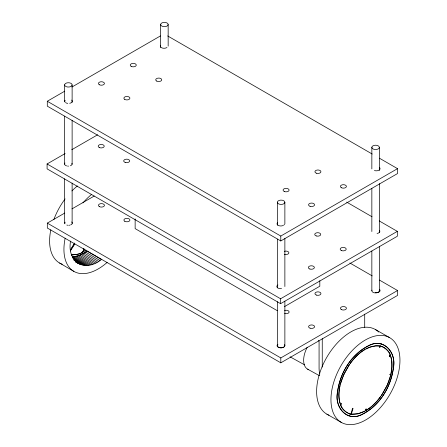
<?xml version="1.0" encoding="UTF-8"?>
<svg xmlns="http://www.w3.org/2000/svg" width="447" height="447" viewBox="0 0 447 447"><rect width="100%" height="100%" fill="white"/><g stroke="black" fill="none" stroke-linecap="round" stroke-linejoin="round"><path stroke-width="0.67" d="M84.008 248.873C83.885 254.55 75.504 254.499 71.296 254.946C75.498 254.499 84.265 254.656 83.522 248.465M70.565 241.084C66.692 261.813 85.031 273.067 101.435 259.506L87.109 251.13L79.309 255.444L72.744 256.964L87.07 265.339M83.533 251.588L83.863 248.828M340.413 384.202L343.57 375.033L349.414 364.618M390.488 375.815L387.325 384.984L381.487 395.405M352.527 408.228L350.968 414.291L357.93 413.861L364.936 411.084M353.069 408.396L351.247 414.33L350.705 414.045L348.878 415.811M340.066 385.582C338.787 391.404 338.318 397.634 340.094 403.406M380.185 345.995C396.21 350.895 393.03 372.664 387.51 384.565C380.911 398.819 368.194 415.537 350.705 414.045L351.107 414.308C336.245 410.212 337.334 390.527 341.972 379.034C348.101 363.338 361.344 344.631 380.196 345.972L379.503 347.19M379.693 347.23L380.324 346.012M379.928 347.302L380.464 346.034L375.586 345.738L370.267 346.945L365.964 348.934M70.531 250.298L74.766 243.179M70.576 249.616L74.554 243.118M70.302 250.99L74.778 244.084M350.292 363.394C354.231 357.924 359.092 353.018 364.886 349.532M380.609 396.623L376.888 401.305L371.664 406.44L366.009 410.491L365.786 409.122M341.251 403.339C339.094 406.742 344.581 411.117 347.341 412.81M340.569 404.853L341.441 403.797M390.332 355.169L389.253 356.036M389.354 356.214L390.393 355.304M389.443 356.494C392.779 353.957 384.325 346.665 381.436 346.341M87.109 251.13C82.879 254.142 77.985 256.561 72.744 256.964M84.612 250.946L85.997 250.091L83.058 251.873M379.425 158.204L397.528 168.653L397.528 173.553L280.783 240.955L47.293 106.157L47.293 101.251L64.748 91.177M71.967 87.009L160.428 35.933M379.229 220.919L397.327 231.367L397.327 236.267L280.582 303.669L47.091 168.865L47.091 163.965L65.145 153.544M71.766 149.723L97.642 134.782M379.447 280.073L397.545 290.522L397.545 295.422L280.805 362.824L47.315 228.02L47.315 223.12L64.765 213.046M71.989 208.878L94.25 196.021M47.293 101.251L280.783 236.055L397.528 168.653M47.091 163.965L280.582 298.769L397.327 231.367M284.532 306.586L319.812 286.22L319.812 280.677M47.315 223.12L280.805 357.924L397.545 290.522M389.466 374.698L390.834 374.441L391.902 367.328L391.756 360.969L390.807 356.611M349.861 413.805L347.978 413.129M290.081 356.84L304.496 364.797M307.592 369.144L319.583 375.765M375.368 329.512L389.695 337.681A48.779 28.34 -60.3 0 1 374.58 413.458A48.779 28.34 -60.3 0 1 332.076 388.89A48.779 28.34 -60.3 0 1 389.695 337.681M380.458 343.492L381.654 344.173M326.88 414.173L341.206 422.337M167.659 35.939L372.189 154.025M346.648 202.105L371.988 216.739M349.884 263.004L372.206 275.894M277.358 310.726L135.139 228.618L135.139 218.924M85.645 252.136L99.972 260.517M84.176 253.03L98.502 261.406M82.701 253.868L97.033 262.244M81.237 254.583L95.563 262.959M79.778 255.237L94.105 263.613M78.331 255.762L92.658 264.138M76.895 256.226L91.227 264.602M75.487 256.556L89.819 264.937M74.096 256.829L88.422 265.205M72.598 257.735L85.735 265.412M73.101 258.718L84.444 265.35M74.23 259.992L83.181 265.227M73.705 259.919L74.895 260.618M74.213 260.428L81.974 264.965M75.426 261.501L80.795 264.646M75.509 261.746L79.683 264.188M75.621 261.931L78.605 263.674M59.563 263.009L73.889 271.385M366.322 408.854L366.49 410.223M365.869 409.117L366.009 410.491M379.352 147.432A3.755 2.168 0 0 1 373.642 149.225A3.755 2.168 0 0 1 373.809 145.471A3.755 2.168 0 0 1 379.352 147.432L379.352 170.402M379.352 183.628L379.352 232.351M379.352 246.269L379.352 290.818M371.848 147.32L371.848 168.899M371.848 188.388L371.848 231.54M371.848 251.03L371.848 290.706M364.707 314.135L364.707 327.327M322.253 338.642L322.253 367.116M284.873 202.329A3.755 2.168 0 0 1 279.163 204.117A3.755 2.168 0 0 1 279.33 200.368A3.755 2.168 0 0 1 284.873 202.329L284.873 223.902M284.873 238.519L284.873 286.549M284.873 301.166L284.873 345.71M280.783 236.055L280.783 240.955M280.805 357.924L280.805 362.824M280.582 298.769L280.582 303.669M277.375 202.212L277.375 225.182M277.375 239.106L277.375 287.829M277.358 301.725L277.375 345.598M168.161 24.574A3.755 2.168 0 0 1 162.451 26.362A3.755 2.168 0 0 1 162.619 22.613A3.755 2.168 0 0 1 168.161 24.574L168.161 46.147M160.657 24.456L160.657 47.427M72.123 84.947A3.755 2.168 0 0 1 66.413 86.735A3.755 2.168 0 0 1 66.581 82.986A3.755 2.168 0 0 1 72.123 84.947L72.123 102.346M72.123 120.444L72.123 164.295M72.123 183.086L72.123 223.455M64.619 84.829L64.619 101.536M64.619 116.153L64.619 164.183M64.619 178.794L64.619 223.344M71.66 100.067A3.755 2.168 0 0 1 69.693 103.307M67.754 103.374A3.755 2.168 0 0 1 66.022 102.866M65.379 102.441A3.755 2.168 0 0 1 65.173 100.279M379.548 167.569A3.755 2.168 0 0 1 378.955 170.184A3.755 2.168 0 0 1 374.424 170.53M284.409 224.36A3.755 2.168 0 0 1 284.035 224.886M283.437 225.333A3.755 2.168 0 0 1 278.498 225.517A3.755 2.168 0 0 1 277.531 222.718M166.971 47.46A3.755 2.168 0 0 1 162.099 47.958A3.755 2.168 0 0 1 160.602 45.236M284.387 251.315A3 1.732 0 0 1 288.891 252.812A3 1.732 0 0 1 284.387 254.315M71.883 163.289A3.755 2.168 0 0 1 70.375 165.776M68.531 166.128A3.755 2.168 0 0 1 67.553 166.088M66.631 165.898A3.755 2.168 0 0 1 64.971 162.987M379.352 230.283A3.755 2.168 0 0 1 377.072 233.457M281.554 288.606A3.755 2.168 0 0 1 277.336 287.6A3.755 2.168 0 0 1 277.928 284.979M284.61 310.469A3 1.732 0 0 1 289.114 311.967A3 1.732 0 0 1 284.61 313.47M71.682 221.935A3.755 2.168 0 0 1 70.598 224.936M69.715 225.176A3.755 2.168 0 0 1 68.749 225.282M67.776 225.243A3.755 2.168 0 0 1 66.849 225.053M64.977 223.796A3.755 2.168 0 0 1 65.189 222.142M379.57 289.438A3.755 2.168 0 0 1 379.296 291.841A3.755 2.168 0 0 1 375.351 292.617M284.426 346.229A3.755 2.168 0 0 1 284.052 346.755M283.454 347.202A3.755 2.168 0 0 1 278.52 347.386A3.755 2.168 0 0 1 277.553 344.587M379.246 290.254A3.755 2.168 0 0 1 375.502 292.925A3.755 2.168 0 0 1 372.005 290.148M284.421 344.62A3.755 2.168 0 0 1 281.023 347.822A3.755 2.168 0 0 1 277.922 344.525M107.151 262.411A48.779 27.982 -59.7 0 1 65.161 238.201M82.952 202.904A48.779 27.982 -59.7 0 1 91.708 194.333M62.228 264.238A48.779 27.982 -59.7 0 1 50.835 229.819M53.886 219.421A48.779 27.982 -59.7 0 1 65.106 198.909M71.928 190.93A48.779 27.982 -59.7 0 1 77.381 185.958M308.642 369.63A19.512 11.007 -61.1 0 1 307.262 347.213M329.02 415.213A48.779 28.34 -60.3 0 1 326.584 357.656A48.779 28.34 -60.3 0 1 377.335 330.847M377.799 331.227A48.779 28.34 -60.3 0 1 378.687 332.037M319.795 373.983A30.016 17.332 -60 0 1 319.074 368.054L319.074 341.704A1.503 0.866 60 0 0 318.543 340.34M337.396 393.656C334.563 408.882 348.962 422.767 363.433 413.754C380.565 404.457 391.701 385.56 393.505 366.361C396.338 351.135 381.939 337.25 367.468 346.263C350.336 355.566 339.2 374.463 337.396 393.656M337.614 391.214C334.144 405.569 345.777 422.571 361.439 414.643C379.123 406.44 390.505 387.689 393.287 368.803C396.757 354.449 385.124 337.451 369.462 345.375C351.778 353.577 340.396 372.329 337.614 391.214M316.426 173.218A3 1.732 0 0 0 320.929 171.715A3 1.732 0 0 0 316.426 170.218A3 1.732 0 0 0 316.426 173.218M284.588 191.601A3 1.732 0 0 0 289.092 190.098A3 1.732 0 0 0 284.588 188.6A3 1.732 0 0 0 284.588 191.601M310.062 206.307A3 1.732 0 0 0 314.565 204.804A3 1.732 0 0 0 310.062 203.307A3 1.732 0 0 0 310.062 206.307M341.502 187.768A3 1.732 0 0 0 346.364 186.701A3 1.732 0 0 0 342.335 184.801A3 1.732 0 0 0 341.502 187.768M99.446 84.785A3 1.732 0 0 0 104.363 83.818A3 1.732 0 0 0 100.452 81.84A3 1.732 0 0 0 99.446 84.785M131.139 66.324A3 1.732 0 0 0 136.162 65.547A3 1.732 0 0 0 132.485 63.424A3 1.732 0 0 0 131.139 66.324M156.606 81.03A3 1.732 0 0 0 161.63 80.253A3 1.732 0 0 0 157.953 78.13A3 1.732 0 0 0 156.606 81.03M124.769 99.413A3 1.732 0 0 0 129.792 98.636A3 1.732 0 0 0 126.115 96.513A3 1.732 0 0 0 124.769 99.413M316.23 235.932A3 1.732 0 0 0 320.728 234.429A3 1.732 0 0 0 316.23 232.932A3 1.732 0 0 0 316.23 235.932M309.86 269.021A3 1.732 0 0 0 314.364 267.518A3 1.732 0 0 0 309.86 266.015A3 1.732 0 0 0 309.86 269.021M341.301 250.482A3 1.732 0 0 0 346.162 249.415A3 1.732 0 0 0 342.134 247.515A3 1.732 0 0 0 341.301 250.482M99.245 147.499A3 1.732 0 0 0 104.168 146.532A3 1.732 0 0 0 100.251 144.554A3 1.732 0 0 0 99.245 147.499M125.194 162.401A3 1.732 0 0 0 129.691 160.903A3 1.732 0 0 0 125.194 159.4A3 1.732 0 0 0 125.194 162.401M316.448 295.087A3 1.732 0 0 0 320.952 293.584A3 1.732 0 0 0 316.448 292.087A3 1.732 0 0 0 316.448 295.087M310.078 328.176A3 1.732 0 0 0 314.582 326.673A3 1.732 0 0 0 310.078 325.176A3 1.732 0 0 0 310.078 328.176M341.525 309.637A3 1.732 0 0 0 346.386 308.57A3 1.732 0 0 0 342.352 306.67A3 1.732 0 0 0 341.525 309.637M99.463 206.654A3 1.732 0 0 0 104.386 205.687A3 1.732 0 0 0 100.469 203.709A3 1.732 0 0 0 99.463 206.654M124.791 221.282A3 1.732 0 0 0 129.814 220.505A3 1.732 0 0 0 126.138 218.382A3 1.732 0 0 0 124.791 221.282"/></g></svg>
